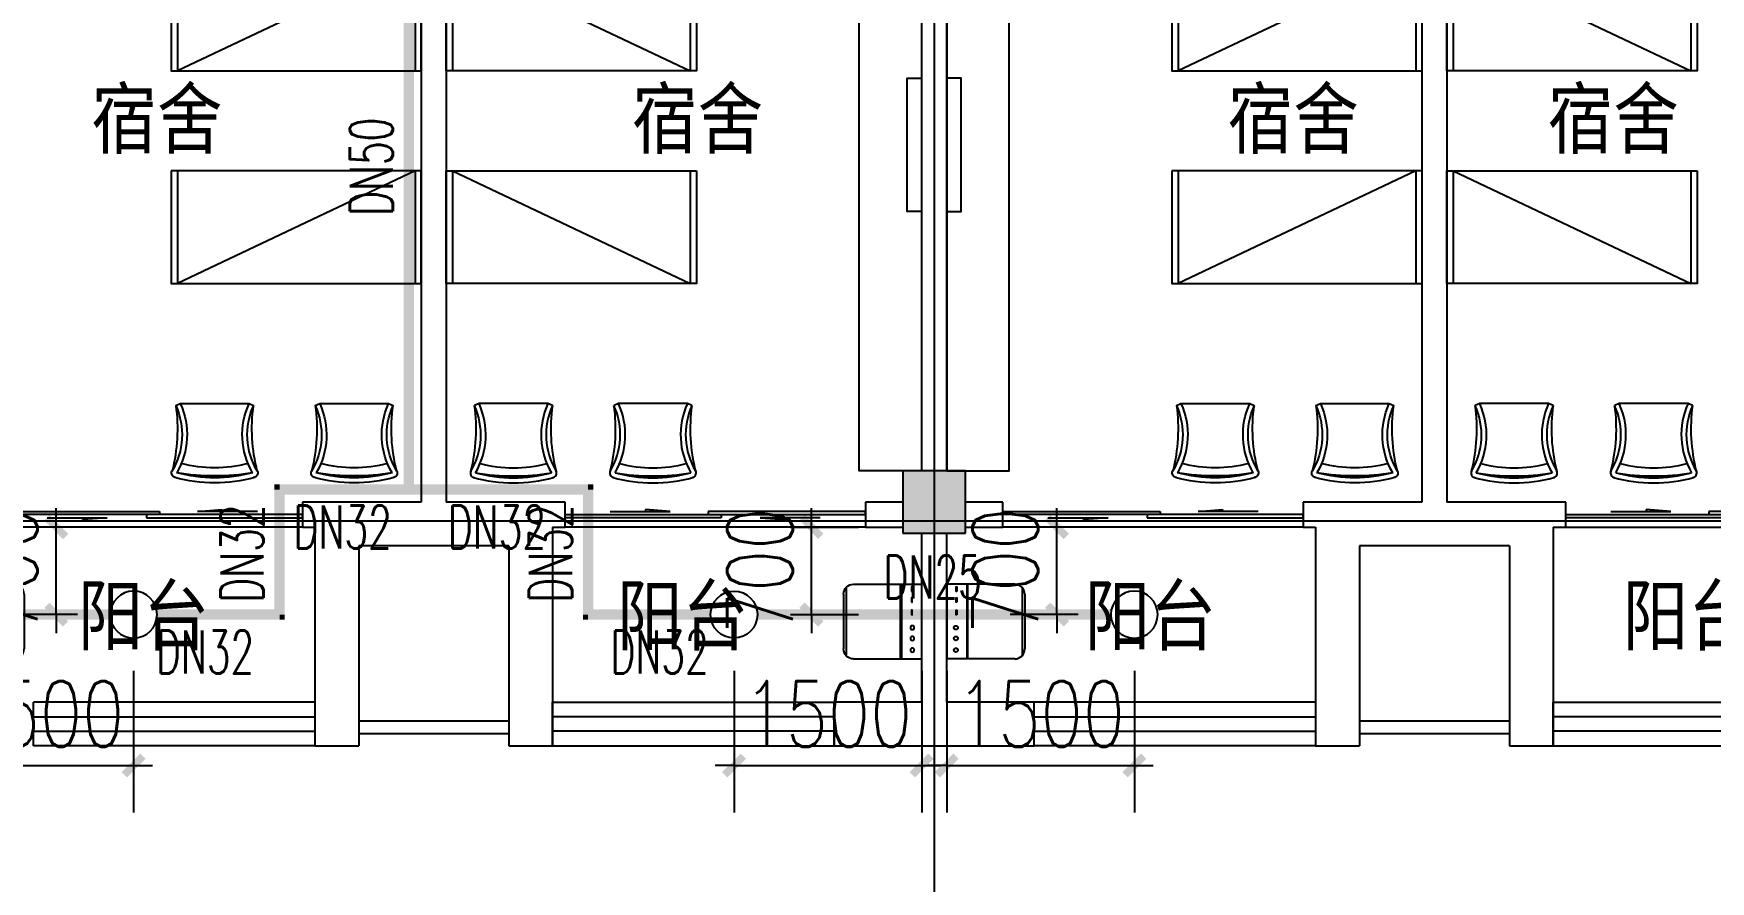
# Model space of a CAD drawing. Extents: x 0 to 2838408, y -923048 to 203859.
# Drawn here: x 2698063 to 2711469, y -689426 to -682643 of the extents above; entities that cross this region are included whole.
import ezdxf

# ---------------------------------------------------------------- set-up
doc = ezdxf.new("R2010")
doc.units = 0
doc.header["$LTSCALE"] = 1000
for name, color, linetype in [('A-Fixt', 81, 'Continuous'), ('COLUMN', 9, 'Continuous'), ('DOTE', 8, 'Continuous'), ('E2-栏杆', 92, 'Continuous'), ('EQUIP_喷头', 7, 'Continuous'), ('PIPE-喷淋', 6, 'Continuous'), ('PUB_HATCH', 8, 'Continuous'), ('PUB_TEXT', 7, 'Continuous'), ('TEXT_喷淋', 7, 'Continuous'), ('TWT_DIM', 3, 'Continuous'), ('WALL', 9, 'Continuous'), ('WINDOW', 4, 'Continuous'), ('XREF', 8, 'Continuous'), ('配景', 3, 'Continuous')]:
    doc.layers.add(name, color=color, linetype=linetype)
doc.styles.add('_TCH_DIM_T3', font='SIMPLEX', dxfattribs={"width": 0.75, "bigfont": 'HZTXT'})
doc.styles.add('_TWT_PIPEDN', font='SIMPLEX', dxfattribs={"width": 0.8, "height": 2.3, "bigfont": 'HZTXT'})
doc.styles.get("Standard").update_dxf_attribs({"font": 'geniso.shx', "bigfont": 'hztxt.shx'})
doc.dimstyles.new('_TWT_ARCH&&150', dxfattribs={"dimtxt": 525, "dimasz": 150, "dimexe": 375, "dimexo": 450, "dimgap": 150, "dimtad": 1, "dimdec": 0, "dimzin": 0, "dimdsep": 46, "dimtxsty": '_TCH_DIM_T3', "dimblk": 'ARCHTICK', "dimcen": 0.09, "dimclrt": 7, "dimazin": 2, "dimtfac": 1, "dimtdec": 0, "dimtix": 1, "dimtmove": 2, "dimatfit": 3, "dimfxl": 1, "dimtolj": 1, "dimtzin": 0, "dimarcsym": 0})

# ---------------------------------------------------------------- blocks, each defined once
blk = doc.blocks.new('单人床')
at = {"layer": 'A-Fixt'}
for p, q in [((47774, 13973), (48674, 13973)), ((47774, 12073), (48674, 13973)), ((47774, 12073), (48674, 12073))]:
    blk.add_line(p, q, dxfattribs=at)
blk.add_lwpolyline([(47774, 14023), (48674, 14023), (48674, 12023), (47774, 12023), (47774, 14023)], dxfattribs=at)
blk = doc.blocks.new('CH_AP01')
for p, q in [((-311, 17), (-275, 0)), ((-275, 0), (275, 0)), ((275, 0), (311, 17))]:
    blk.add_line(p, q)
for centre, radius, start, end in [((-307, 555), 37.8, 100.1859, 202.8359), ((-1658, 202), 1360, 352.1659, 14.4283), ((-824, 250), 563, 335.5038, 31.0903), ((0, -579), 1213, 74.7104, 105.2896), ((0, -579), 1173, 75.0287, 104.9713), ((0, -1278), 1857, 80.611, 99.389), ((-824, 250), 603, 335.5038, 30.2691), ((824, 250), 603, 149.7309, 204.4962), ((824, 250), 563, 148.9097, 204.4962), ((1658, 202), 1360, 165.5717, 187.8341), ((307, 555), 37.8, 337.1641, 79.8141), ((0, -579), 1093, 75.8767, 104.1233)]:
    blk.add_arc(centre, radius, start, end)
blk = doc.blocks.new('A$C61295E98')
at = {"color": 3}
for p, q in [((544, 598), (0, 598)), ((0, 598), (0, 0)), ((161, 598), (161, 0)), ((170, 0), (170, 598)), ((603, 572), (603, 26)), ((624, 518), (624, 80)), ((544, 0), (0, 0))]:
    blk.add_line(p, q, dxfattribs=at)
for points in [[(82, 540), (75, 540), (75, 577), (82, 577)], [(82, 453), (75, 453), (75, 490), (82, 490)], [(82, 353), (75, 353), (75, 389), (82, 389)]]:
    blk.add_lwpolyline(points, close=True, dxfattribs=at)
for centre in [(74, 250), (74, 164), (74, 71)]:
    blk.add_circle(centre, 15.7, dxfattribs=at)
for centre, start, end in [((544, 518), 360, 90), ((544, 80), 270, 0)]:
    blk.add_arc(centre, 80, start, end, dxfattribs=at)
blk = doc.blocks.new('宿舍')
at = {"layer": 'A-Fixt'}
for p, q in [((47854, 13802), (48354, 15702)), ((48354, 13802), (47854, 15702)), ((47854, 13802), (48354, 13802))]:
    blk.add_line(p, q, dxfattribs=at)
for points in [[(47854, 8602), (48354, 8602), (48354, 15702), (47854, 15702)], [(47854, 10676), (47970, 10676), (47970, 11743), (47854, 11743)]]:
    blk.add_lwpolyline(points, close=True, dxfattribs=at)
at = {"xscale": -1, "rotation": 90}
for p in [(63677, 60475), (63677, 58775)]:
    blk.add_blockref('单人床', p, dxfattribs=at)
at = {"layer": 'A-Fixt', "xscale": -1, "rotation": 180}
for p in [(50002, 9140), (51117, 9140)]:
    blk.add_blockref('CH_AP01', p, dxfattribs=at)
at = {"layer": '配景', "color": 252}
blk.add_blockref('A$C61295E98', (47854, 7097), dxfattribs=at)
blk = doc.blocks.new('$DorLib2D$00000131')
at = {"color": 0, "linetype": 'Continuous'}
for p, q in [((0.15, 0.125), (0.2319, 0.1973)), ((0.2319, 0.1973), (0.2319, 0.125)), ((-0.5, 0.125), (-0.5, 0)), ((0.0192, 0.125), (-0.5, 0.125)), ((0.0192, 0), (0.0192, 0.125)), ((0.35, 0.125), (0.15, 0.125)), ((-0.5, 0), (0.0192, 0)), ((-0.024, 0), (0.5, 0)), ((-0.024, -0.125), (-0.024, 0)), ((0.5, 0), (0.5, -0.125)), ((-0.35, -0.125), (-0.15, -0.125)), ((-0.2319, -0.1973), (-0.2319, -0.125)), ((-0.15, -0.125), (-0.2319, -0.1973)), ((0.5, -0.125), (-0.024, -0.125))]:
    blk.add_line(p, q, dxfattribs=at)
blk = doc.blocks.new('$WINLIB2D$00000001')
at = {"color": 0}
for points in [[(-0.5, 0.5), (-0.5, -0.5)], [(-0.5, 0.5), (0.5, 0.5)], [(0.5, -0.5), (0.5, 0.5)], [(0.5, 0.1667), (-0.5, 0.1667)], [(0.5, -0.1667), (-0.5, -0.1667)], [(-0.5, -0.5), (0.5, -0.5)]]:
    blk.add_lwpolyline(points, dxfattribs=at)
blk = doc.blocks.new('4F1')
at = {"layer": 'PUB_HATCH'}
blk.add_hatch(color=256, dxfattribs=at).paths.add_polyline_path([(2369466.7, -686141.3), (2368966.7, -686141.3), (2368966.7, -686641.3), (2369466.7, -686641.3)])
at = {"layer": 'COLUMN'}
for p, q in [((2369466.7, -686141.3), (2368966.7, -686141.3)), ((2368966.7, -686141.3), (2368966.7, -686641.3)), ((2369466.7, -686641.3), (2369466.7, -686141.3)), ((2368966.7, -686641.3), (2369466.7, -686641.3))]:
    blk.add_line(p, q, dxfattribs=at)
at = {"layer": 'DOTE'}
for p, q in [((2369216.7, -606941.3), (2369216.7, -690141.3)), ((2343216.7, -686541.3), (2453916.7, -686541.3)), ((2343216.7, -686541.3), (2453916.7, -686541.3))]:
    blk.add_line(p, q, dxfattribs=at)
at = {"layer": 'E2-栏杆'}
for points in [[(2364616.7, -688141.3), (2365816.7, -688141.3)], [(2372616.7, -688141.3), (2373816.7, -688141.3)], [(2364616.7, -688241.3), (2365816.7, -688241.3)], [(2372616.7, -688241.3), (2373816.7, -688241.3)]]:
    blk.add_lwpolyline(points, dxfattribs=at)
at = {"layer": 'WALL'}
for p, q in [((2365116.7, -681441.3), (2365116.7, -686391.3)), ((2365316.7, -681441.3), (2365316.7, -686391.3)), ((2369116.7, -681441.3), (2369116.7, -686141.3)), ((2369316.7, -681441.3), (2369316.7, -686141.3)), ((2373116.7, -681441.3), (2373116.7, -686391.3)), ((2373316.7, -681441.3), (2373316.7, -686391.3)), ((2364516.7, -686391.3), (2364166.7, -686391.3)), ((2364166.7, -686391.3), (2364166.7, -686591.3)), ((2365116.7, -686391.3), (2364516.7, -686391.3)), ((2365916.7, -686391.3), (2365316.7, -686391.3)), ((2366266.7, -686391.3), (2365916.7, -686391.3)), ((2366266.7, -686591.3), (2366266.7, -686391.3)), ((2368966.7, -686391.3), (2368666.7, -686391.3)), ((2368666.7, -686391.3), (2368666.7, -686591.3)), ((2369766.7, -686391.3), (2369466.7, -686391.3)), ((2369766.7, -686591.3), (2369766.7, -686391.3)), ((2372516.7, -686391.3), (2372166.7, -686391.3)), ((2372166.7, -686391.3), (2372166.7, -686591.3)), ((2373116.7, -686391.3), (2372516.7, -686391.3)), ((2373916.7, -686391.3), (2373316.7, -686391.3)), ((2374266.7, -686391.3), (2373916.7, -686391.3)), ((2374266.7, -686591.3), (2374266.7, -686391.3)), ((2364166.7, -686591.3), (2364266.7, -686591.3)), ((2364266.7, -686591.3), (2364266.7, -687991.3)), ((2366166.7, -686591.3), (2366166.7, -687991.3)), ((2366166.7, -686591.3), (2366266.7, -686591.3)), ((2368666.7, -686591.3), (2368966.7, -686591.3)), ((2369116.7, -686641.3), (2369116.7, -687991.3)), ((2369316.7, -686641.3), (2369316.7, -687991.3)), ((2369466.7, -686591.3), (2369766.7, -686591.3)), ((2372166.7, -686591.3), (2372266.7, -686591.3)), ((2372266.7, -686591.3), (2372266.7, -687991.3)), ((2374166.7, -686591.3), (2374266.7, -686591.3)), ((2374166.7, -686591.3), (2374166.7, -687991.3)), ((2364616.7, -686741.3), (2364616.7, -688341.3)), ((2365216.7, -686741.3), (2364616.7, -686741.3)), ((2365816.7, -686741.3), (2365216.7, -686741.3)), ((2365816.7, -686741.3), (2365816.7, -688341.3)), ((2372616.7, -686741.3), (2372616.7, -688341.3)), ((2373216.7, -686741.3), (2372616.7, -686741.3)), ((2373816.7, -686741.3), (2373216.7, -686741.3)), ((2373816.7, -686741.3), (2373816.7, -688341.3)), ((2364266.7, -687991.3), (2364266.7, -688341.3)), ((2366166.7, -688341.3), (2366166.7, -687991.3)), ((2369116.7, -687991.3), (2368416.7, -687991.3)), ((2368416.7, -687991.3), (2368416.7, -688341.3)), ((2370016.7, -687991.3), (2369316.7, -687991.3)), ((2370016.7, -688341.3), (2370016.7, -687991.3)), ((2372266.7, -687991.3), (2372266.7, -688341.3)), ((2374166.7, -688341.3), (2374166.7, -687991.3)), ((2364266.7, -688341.3), (2364616.7, -688341.3)), ((2365816.7, -688341.3), (2366166.7, -688341.3)), ((2368416.7, -688341.3), (2369216.7, -688341.3)), ((2369216.7, -688341.3), (2370016.7, -688341.3)), ((2372266.7, -688341.3), (2372616.7, -688341.3)), ((2373816.7, -688341.3), (2374166.7, -688341.3))]:
    blk.add_line(p, q, dxfattribs=at)
at = {"layer": 'WINDOW'}
for p, q in [((2364166.7, -686591.3), (2361766.7, -686591.3)), ((2368666.7, -686591.3), (2366266.7, -686591.3)), ((2372166.7, -686591.3), (2369766.7, -686591.3)), ((2374266.7, -686591.3), (2376666.7, -686591.3))]:
    blk.add_line(p, q, dxfattribs=at)
for p in [(2313462.9, -694743), (2321462.9, -694743)]:
    blk.add_blockref('宿舍', p)
at = {"xscale": -1, "rotation": 359.9999999999999}
for p in [(2416970.6, -694743), (2424970.6, -694743)]:
    blk.add_blockref('宿舍', p, dxfattribs=at)
at = {"layer": 'WINDOW'}
for name, p, xscale, yscale, zscale, rotation in [('$DorLib2D$00000131', (2362966.7, -686491.3), 2400, 200, 2400, 180), ('$DorLib2D$00000131', (2367466.7, -686491.3), -2400, 200, -2400, 180), ('$DorLib2D$00000131', (2370966.7, -686491.3), 2400, 200, 2400, 180), ('$WINLIB2D$00000001', (2363141.7, -688166.3), 2249.999999993481, -350, 2249.999999993481, 180), ('$WINLIB2D$00000001', (2367291.7, -688166.3), -2249.999999993481, -350, -2249.999999993481, 180), ('$WINLIB2D$00000001', (2371141.7, -688166.3), 2249.999999993481, -350, 2249.999999993481, 179.999999999996)]:
    blk.add_blockref(name, p, dxfattribs=dict(at, xscale=xscale, yscale=yscale, zscale=zscale, rotation=rotation))
for name, p, xscale, yscale, zscale in [('$DorLib2D$00000131', (2375466.7, -686491.3), 2400, -200, 2400), ('$WINLIB2D$00000001', (2375291.7, -688166.3), 2249.999999993481, 350, 2249.999999993481)]:
    blk.add_blockref(name, p, dxfattribs=dict(at, xscale=xscale, yscale=yscale, zscale=zscale))
at = {"layer": 'PUB_TEXT'}
for s, p in [('宿舍', (2362478.2, -683605.1)), ('宿舍', (2366800.4, -683605.1)), ('宿舍', (2371562.1, -683605.1)), ('宿舍', (2374120.8, -683605.1)), ('阳台', (2362370.5, -687579.4)), ('阳台', (2366681.1, -687579.4)), ('阳台', (2370420, -687579.4)), ('阳台', (2374720.7, -687579.4))]:
    blk.add_text(s, height=525, dxfattribs=at).set_placement(p)
blk = doc.blocks.new('_ArchTick')
at = {"color": 0, "linetype": 'ByBlock', "const_width": 0.4}
blk.add_lwpolyline([(-0.5, -0.5), (0.5, 0.5)], dxfattribs=at)
blk = doc.blocks.new('*D2687')
at = {"layer": 'Defpoints', "color": 0, "linetype": 'ByBlock', "transparency": 16777216}
for p in [(2705363, -687291), (2706863, -687291), (2706863, -688499)]:
    blk.add_point(p, dxfattribs=at)
at = {"layer": 'TWT_DIM', "color": 0, "linetype": 'ByBlock', "lineweight": -2, "transparency": 16777216}
for p, q in [((2705363, -687741), (2705363, -688874)), ((2706863, -687741), (2706863, -688874)), ((2705363, -688499), (2705213, -688499)), ((2705363, -688499), (2706863, -688499)), ((2706863, -688499), (2707013, -688499))]:
    blk.add_line(p, q, dxfattribs=at)
at = {"layer": 'TWT_DIM', "color": 0, "linetype": 'ByBlock', "lineweight": -2, "transparency": 16777216, "xscale": 150, "yscale": 150, "zscale": 150}
blk.add_blockref('_ArchTick', (2705363, -688499), dxfattribs=at)
at = {"layer": 'TWT_DIM', "color": 0, "linetype": 'ByBlock', "lineweight": -2, "transparency": 16777216, "xscale": 150, "yscale": 150, "zscale": 150, "rotation": 180}
blk.add_blockref('_ArchTick', (2706863, -688499), dxfattribs=at)
at = {"layer": 'TWT_DIM', "color": 7, "linetype": 'ByBlock', "transparency": 16777216, "insert": (2706113, -688086), "char_height": 525, "attachment_point": 5, "style": '_TCH_DIM_T3'}
blk.add_mtext('\\A1;1500', dxfattribs=at)
blk = doc.blocks.new('*D2688')
at = {"layer": 'Defpoints', "color": 0, "linetype": 'ByBlock', "transparency": 16777216}
for p in [(2706244, -686591), (2706863, -686591), (2706863, -687291)]:
    blk.add_point(p, dxfattribs=at)
at = {"layer": 'TWT_DIM', "color": 0, "linetype": 'ByBlock', "lineweight": -2, "transparency": 16777216}
for p, q in [((2706244, -686591), (2706244, -686441)), ((2706413, -686591), (2705869, -686591)), ((2706244, -687291), (2706244, -686591)), ((2706413, -687291), (2705869, -687291)), ((2706244, -687291), (2706244, -687441))]:
    blk.add_line(p, q, dxfattribs=at)
at = {"layer": 'TWT_DIM', "color": 0, "linetype": 'ByBlock', "lineweight": -2, "transparency": 16777216, "xscale": 150, "yscale": 150, "zscale": 150}
for p, rotation in [((2706244, -686591), 270), ((2706244, -687291), 90)]:
    blk.add_blockref('_ArchTick', p, dxfattribs=dict(at, rotation=rotation))
at = {"layer": 'TWT_DIM', "color": 7, "linetype": 'ByBlock', "transparency": 16777216, "insert": (2705831, -686941), "char_height": 525, "attachment_point": 5, "rotation": 90, "style": '_TCH_DIM_T3'}
blk.add_mtext('\\A1;700', dxfattribs=at)
blk = doc.blocks.new('*D2689')
at = {"layer": 'Defpoints', "color": 0, "linetype": 'ByBlock', "transparency": 16777216}
for p in [(2697363, -687291), (2698863, -687291), (2698863, -688499)]:
    blk.add_point(p, dxfattribs=at)
at = {"layer": 'TWT_DIM', "color": 0, "linetype": 'ByBlock', "lineweight": -2, "transparency": 16777216}
for p, q in [((2697363, -687741), (2697363, -688874)), ((2698863, -687741), (2698863, -688874)), ((2697363, -688499), (2697213, -688499)), ((2697363, -688499), (2698863, -688499)), ((2698863, -688499), (2699013, -688499))]:
    blk.add_line(p, q, dxfattribs=at)
at = {"layer": 'TWT_DIM', "color": 0, "linetype": 'ByBlock', "lineweight": -2, "transparency": 16777216, "xscale": 150, "yscale": 150, "zscale": 150}
blk.add_blockref('_ArchTick', (2697363, -688499), dxfattribs=at)
at = {"layer": 'TWT_DIM', "color": 0, "linetype": 'ByBlock', "lineweight": -2, "transparency": 16777216, "xscale": 150, "yscale": 150, "zscale": 150, "rotation": 180}
blk.add_blockref('_ArchTick', (2698863, -688499), dxfattribs=at)
at = {"layer": 'TWT_DIM', "color": 7, "linetype": 'ByBlock', "transparency": 16777216, "insert": (2698113, -688086), "char_height": 525, "attachment_point": 5, "style": '_TCH_DIM_T3'}
blk.add_mtext('\\A1;1500', dxfattribs=at)
blk = doc.blocks.new('*D2690')
at = {"layer": 'Defpoints', "color": 0, "linetype": 'ByBlock', "transparency": 16777216}
for p in [(2698244, -686591), (2698863, -686591), (2698863, -687291)]:
    blk.add_point(p, dxfattribs=at)
at = {"layer": 'TWT_DIM', "color": 0, "linetype": 'ByBlock', "lineweight": -2, "transparency": 16777216}
for p, q in [((2698244, -686591), (2698244, -686441)), ((2698413, -686591), (2697869, -686591)), ((2698244, -687291), (2698244, -686591)), ((2698413, -687291), (2697869, -687291)), ((2698244, -687291), (2698244, -687441))]:
    blk.add_line(p, q, dxfattribs=at)
at = {"layer": 'TWT_DIM', "color": 0, "linetype": 'ByBlock', "lineweight": -2, "transparency": 16777216, "xscale": 150, "yscale": 150, "zscale": 150}
for p, rotation in [((2698244, -686591), 270), ((2698244, -687291), 90)]:
    blk.add_blockref('_ArchTick', p, dxfattribs=dict(at, rotation=rotation))
at = {"layer": 'TWT_DIM', "color": 7, "linetype": 'ByBlock', "transparency": 16777216, "insert": (2697831, -686941), "char_height": 525, "attachment_point": 5, "rotation": 90, "style": '_TCH_DIM_T3'}
blk.add_mtext('\\A1;700', dxfattribs=at)
blk = doc.blocks.new('*D2732')
at = {"layer": 'Defpoints', "color": 0, "linetype": 'ByBlock', "transparency": 16777216}
for p in [(2703663, -687291), (2705163, -687291), (2705163, -688499)]:
    blk.add_point(p, dxfattribs=at)
at = {"layer": 'TWT_DIM', "color": 0, "linetype": 'ByBlock', "lineweight": -2, "transparency": 16777216}
for p, q in [((2703663, -687741), (2703663, -688874)), ((2705163, -687741), (2705163, -688874)), ((2703663, -688499), (2703513, -688499)), ((2703663, -688499), (2705163, -688499)), ((2705163, -688499), (2705313, -688499))]:
    blk.add_line(p, q, dxfattribs=at)
at = {"layer": 'TWT_DIM', "color": 0, "linetype": 'ByBlock', "lineweight": -2, "transparency": 16777216, "xscale": 150, "yscale": 150, "zscale": 150}
blk.add_blockref('_ArchTick', (2703663, -688499), dxfattribs=at)
at = {"layer": 'TWT_DIM', "color": 0, "linetype": 'ByBlock', "lineweight": -2, "transparency": 16777216, "xscale": 150, "yscale": 150, "zscale": 150, "rotation": 180}
blk.add_blockref('_ArchTick', (2705163, -688499), dxfattribs=at)
at = {"layer": 'TWT_DIM', "color": 7, "linetype": 'ByBlock', "transparency": 16777216, "insert": (2704413, -688086), "char_height": 525, "attachment_point": 5, "style": '_TCH_DIM_T3'}
blk.add_mtext('\\A1;1500', dxfattribs=at)
blk = doc.blocks.new('*D2733')
at = {"layer": 'Defpoints', "color": 0, "linetype": 'ByBlock', "transparency": 16777216}
for p in [(2703663, -686591), (2704282, -686591), (2703663, -687291)]:
    blk.add_point(p, dxfattribs=at)
at = {"layer": 'TWT_DIM', "color": 0, "linetype": 'ByBlock', "lineweight": -2, "transparency": 16777216}
for p, q in [((2704282, -686591), (2704282, -686441)), ((2704113, -686591), (2704657, -686591)), ((2704282, -687291), (2704282, -686591)), ((2704113, -687291), (2704657, -687291)), ((2704282, -687291), (2704282, -687441))]:
    blk.add_line(p, q, dxfattribs=at)
at = {"layer": 'TWT_DIM', "color": 0, "linetype": 'ByBlock', "lineweight": -2, "transparency": 16777216, "xscale": 150, "yscale": 150, "zscale": 150}
for p, rotation in [((2704282, -686591), 270), ((2704282, -687291), 90)]:
    blk.add_blockref('_ArchTick', p, dxfattribs=dict(at, rotation=rotation))
at = {"layer": 'TWT_DIM', "color": 7, "linetype": 'ByBlock', "transparency": 16777216, "insert": (2703869, -686941), "char_height": 525, "attachment_point": 5, "rotation": 90, "style": '_TCH_DIM_T3'}
blk.add_mtext('\\A1;700', dxfattribs=at)
blk = doc.blocks.new('$TwtSys$00000125')
blk.add_circle((0, 0, 0), 1)

msp = doc.modelspace()

# ---------------------------------------------------------------- hatches: boundary and pattern name
at = {"layer": 'PIPE-喷淋', "linetype": 'ByBlock'}
for points in [[(2700029.3, -686291.3), (2700029.3, -686250), (2699988.1, -686250)], [(2700029.3, -686291.3), (2699988.1, -686291.3), (2699988.1, -686250)], [(2702495.8, -686291.3), (2702495.8, -686250), (2702537, -686250)], [(2702495.8, -686291.3), (2702537, -686291.3), (2702537, -686250)], [(2700029.3, -687291.3), (2700070.6, -687291.3), (2700070.6, -687332.5)], [(2700029.3, -687291.3), (2700029.3, -687332.5), (2700070.6, -687332.5)], [(2702495.8, -687291.3), (2702454.5, -687291.3), (2702454.5, -687332.5)], [(2702495.8, -687291.3), (2702495.8, -687332.5), (2702454.5, -687332.5)]]:
    msp.add_hatch(color=256, dxfattribs=at).paths.add_polyline_path(points)

# ---------------------------------------------------------------- linework, layer by layer
at = {"layer": 'PIPE-喷淋', "linetype": 'ByBlock', "ltscale": 1.5, "const_width": 82.5}
for points in [[(2701062.5, -681101.8), (2701062.5, -686291.3)], [(2701062.5, -686291.3), (2700029.3, -686291.3)], [(2700029.3, -686291.3), (2700029.3, -687291.3)], [(2701062.5, -686291.3), (2702495.8, -686291.3)], [(2702495.8, -686291.3), (2702495.8, -687291.3)], [(2695850, -687291.3), (2698675, -687291.3)], [(2700029.3, -687291.3), (2699050, -687291.3)], [(2702495.8, -687291.3), (2703475, -687291.3)], [(2703850, -687291.3), (2706675, -687291.3)]]:
    msp.add_lwpolyline(points, dxfattribs=at)

# ---------------------------------------------------------------- block references
at = {"layer": 'EQUIP_喷头', "linetype": 'ByBlock', "xscale": 187.5, "yscale": -187.5, "zscale": 187.5}
for p in [(2698862.5, -687291.3), (2706862.5, -687291.3)]:
    msp.add_blockref('$TwtSys$00000125', p, dxfattribs=at)
at = {"layer": 'EQUIP_喷头', "linetype": 'ByBlock', "xscale": 187.5, "yscale": 187.5, "zscale": 187.5, "rotation": 180}
msp.add_blockref('$TwtSys$00000125', (2703662.5, -687291.3), dxfattribs=at)
at = {"layer": 'XREF'}
msp.add_blockref('4F1', (336045.8, 0), dxfattribs=at)

# ---------------------------------------------------------------- texts
at = {"layer": 'TEXT_喷淋', "color": 251, "linetype": 'ByBlock', "style": '_TWT_PIPEDN', "width": 0.64}
for s, p in [('DN50', (2700935, -684101.4)), ('DN32', (2699901.8, -687196.1)), ('DN32', (2702368.3, -687196.1))]:
    msp.add_text(s, height=345, rotation=90, dxfattribs=at).set_placement(p)
for s, p in [('DN32', (2700141.1, -686763.8)), ('DN32', (2701374.4, -686763.8)), ('DN25', (2704857.7, -687163.8)), ('DN32', (2699041.1, -687763.8)), ('DN32', (2702674.4, -687763.8))]:
    msp.add_text(s, height=345, dxfattribs=at).set_placement(p)

# ---------------------------------------------------------------- dimensions: what is measured, and where the dimension line sits
at = {"layer": 'TWT_DIM', "linetype": 'ByBlock'}
for p1, p2, distance, picture, middle in [((2698862.5, -687291.3), (2698862.5, -686591.3), 619, '*D2690', (2697831, -686941.3)), ((2703662.5, -687291.3), (2703662.5, -686591.3), -619, '*D2733', (2703869, -686941.3)), ((2706862.5, -687291.3), (2706862.5, -686591.3), 619, '*D2688', (2705831, -686941.3)), ((2697362.5, -687291.3), (2698862.5, -687291.3), -1207.4, '*D2689', (2698112.5, -688086.2)), ((2703662.5, -687291.3), (2705162.5, -687291.3), -1207.4, '*D2732', (2704412.5, -688086.2)), ((2705362.5, -687291.3), (2706862.5, -687291.3), -1207.4, '*D2687', (2706112.5, -688086.2))]:
    dim = msp.add_aligned_dim(p1=p1, p2=p2, distance=distance, dimstyle='_TWT_ARCH&&150', dxfattribs=at)
    dim.commit()
    dim.dimension.update_dxf_attribs({"geometry": picture, "text_midpoint": middle})

doc.saveas('drawing.dxf')
